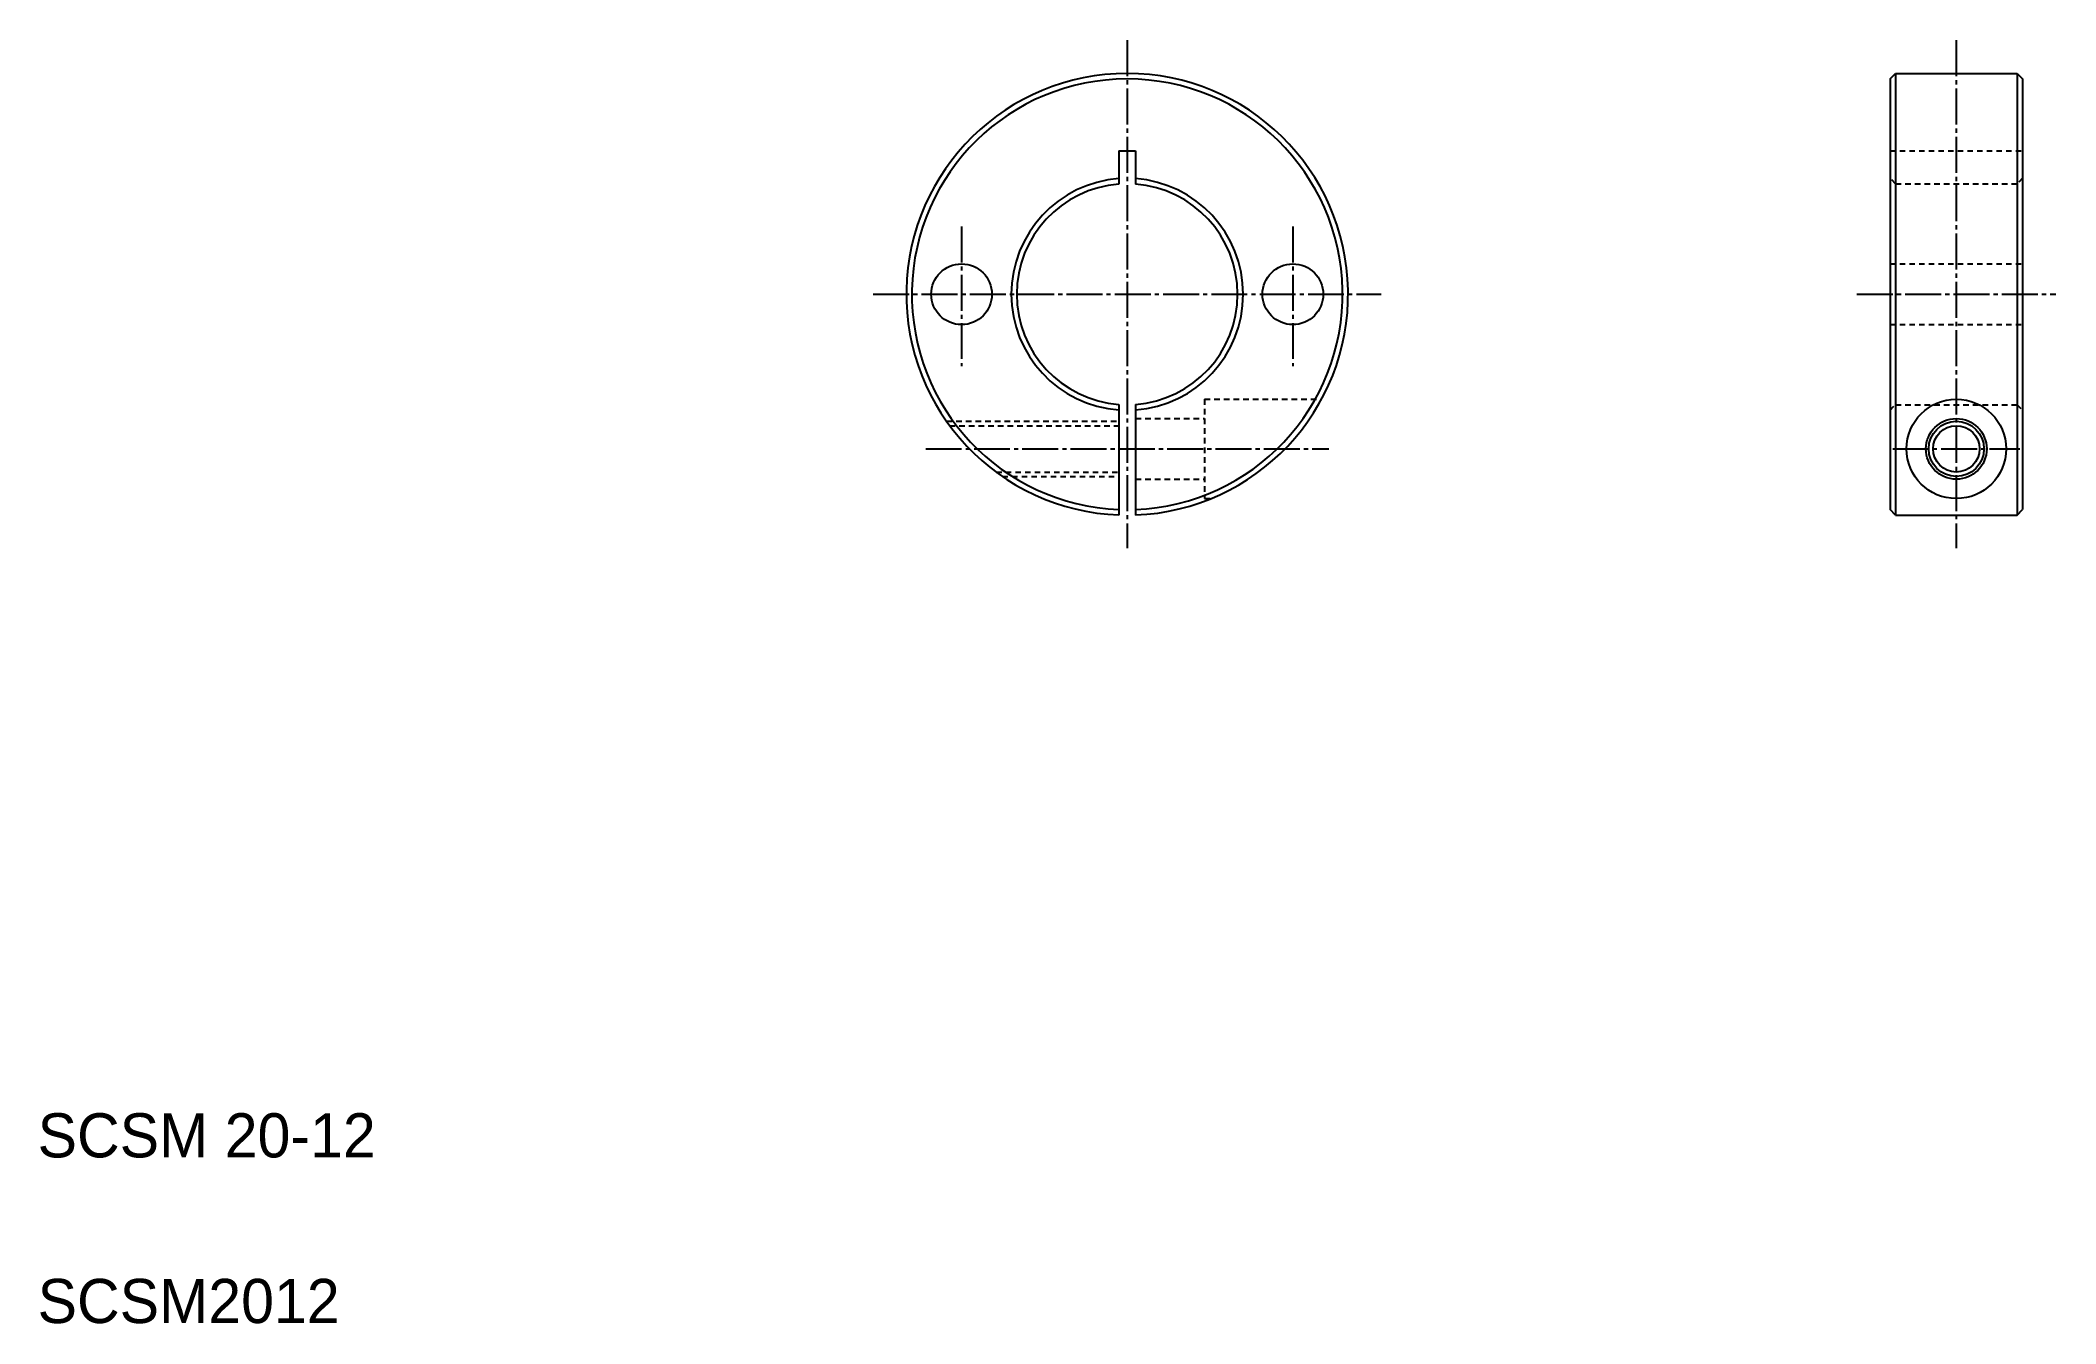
# Model space of a CAD drawing. Extents: x 10 to 193, y 10 to 126.
import ezdxf

# ---------------------------------------------------------------- set-up
doc = ezdxf.new("R2010")
doc.units = 0
doc.header["$LTSCALE"] = 0.25
doc.linetypes.add('CENTER', pattern=[17.5, 13, -1.5, 1.5, -1.5])
doc.linetypes.add('DASHED', pattern=[3.5, 2, -1.5])
doc.layers.get('0').update_dxf_attribs({"linetype": 'CONTINUOUS'})
doc.layers.add('CENTER', color=1, linetype='CENTER')

msp = doc.modelspace()

# ---------------------------------------------------------------- linework, layer by layer
at = {"color": 7, "linetype": 'CONTINUOUS'}
for p, q in [((177.75, 122.66), (178.25, 123.16)), ((177.75, 122.66), (177.75, 83.66)), ((178.25, 123.16), (178.25, 83.16)), ((178.25, 123.16), (189.25, 123.16)), ((189.25, 123.16), (189.25, 83.16)), ((189.25, 123.16), (189.75, 122.66)), ((189.75, 122.66), (189.75, 83.66)), ((107.92, 116.16), (107.92, 113.13)), ((107.92, 116.16), (109.42, 116.16)), ((109.42, 116.16), (109.42, 113.13)), ((107.92, 93.19), (107.92, 83.17)), ((109.42, 93.19), (109.42, 83.17)), ((178.25, 83.16), (177.75, 83.66)), ((178.25, 83.16), (189.25, 83.16)), ((189.25, 83.16), (189.75, 83.66))]:
    msp.add_line(p, q, dxfattribs=at)
at = {"color": 3, "linetype": 'DASHED'}
for p, q in [((177.75, 116.16), (189.75, 116.16)), ((178.25, 113.16), (177.75, 113.66)), ((178.25, 113.16), (189.25, 113.16)), ((189.75, 113.66), (189.25, 113.16)), ((177.75, 105.91), (189.75, 105.91)), ((177.75, 100.41), (189.75, 100.41)), ((115.67, 93.66), (126.27, 93.66)), ((115.67, 93.66), (115.67, 84.66)), ((177.75, 92.66), (178.25, 93.16)), ((178.25, 93.16), (189.25, 93.16)), ((189.25, 93.16), (189.75, 92.66)), ((92.31, 91.66), (107.92, 91.66)), ((92.59, 91.26), (107.92, 91.26)), ((109.42, 91.91), (115.67, 91.91)), ((96.8, 87.06), (107.92, 87.06)), ((97.37, 86.66), (107.92, 86.66)), ((109.42, 86.41), (115.67, 86.41)), ((115.67, 84.66), (116.27, 84.66))]:
    msp.add_line(p, q, dxfattribs=at)
for p, q in [((189.37, 93.03), (189.37, 93.03)), ((189.5, 92.91), (189.5, 92.91))]:
    msp.add_line(p, q)
at = {"color": 7, "linetype": 'CONTINUOUS'}
for centre, radius in [((93.67, 103.16), 2.75), ((123.67, 103.16), 2.75), ((183.75, 89.16), 2.75), ((183.75, 89.16), 2.1)]:
    msp.add_circle(centre, radius, dxfattribs=at)
msp.add_circle((183.75, 89.16), 4.5)
at = {"color": 3, "linetype": 'CONTINUOUS'}
msp.add_circle((183.75, 89.16), 2.5, dxfattribs=at)
at = {"color": 7, "linetype": 'CONTINUOUS'}
for radius, start, end in [(20, 272.1491, 267.8509), (19.5, 272.2042, 267.7958), (10.5, 94.096, 265.904), (10.5, 274.096, 85.904), (10, 94.3012, 265.6988), (10, 274.3012, 85.6988)]:
    msp.add_arc((108.67, 103.16), radius, start, end, dxfattribs=at)
at = {"layer": 'CENTER', "color": 1, "linetype": 'CENTER'}
for p, q in [((108.67, 126.16), (108.67, 80.16)), ((183.75, 126.16), (183.75, 80.16)), ((93.67, 109.3), (93.67, 96.66)), ((123.67, 109.3), (123.67, 96.66)), ((85.67, 103.16), (131.67, 103.16)), ((174.75, 103.16), (192.75, 103.16)), ((90.42, 89.16), (126.92, 89.16)), ((178, 89.16), (189.5, 89.16))]:
    msp.add_line(p, q, dxfattribs=at)

# ---------------------------------------------------------------- texts
for s, p in [('SCSM 20-12', (10, 25)), ('SCSM2012', (10, 10))]:
    msp.add_text(s, height=4).set_placement(p)

doc.saveas('drawing.dxf')
